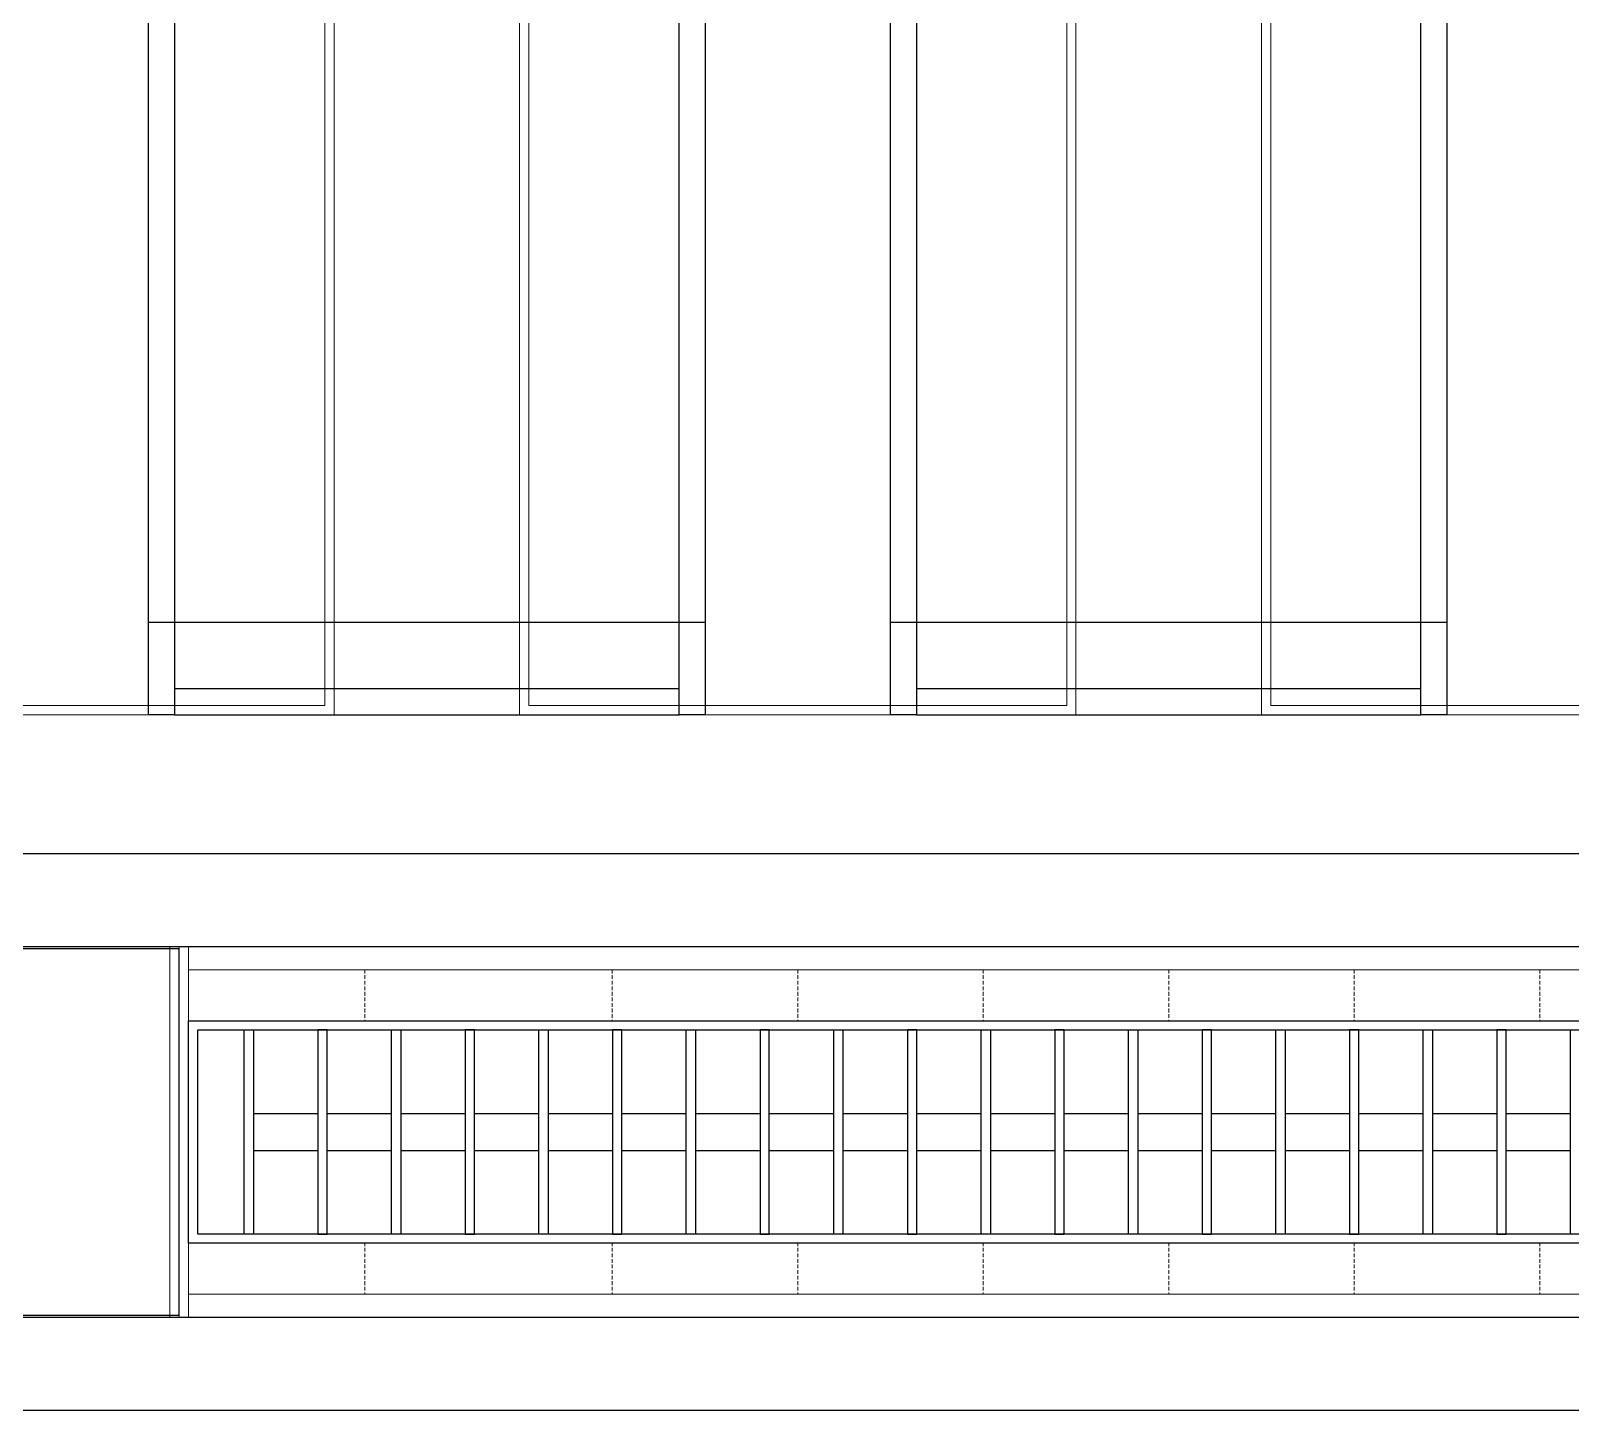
# Model space of a CAD drawing. Header units: millimetres. Extents: x 813027 to 1148939, y -931049 to -10.
# Drawn here: x 941926 to 942757, y -112135 to -111391 of the extents above; entities that cross this region are included whole.
import ezdxf
from ezdxf.enums import TextEntityAlignment as Align

# ---------------------------------------------------------------- set-up
doc = ezdxf.new("R2010")
doc.units = ezdxf.units.MM
doc.linetypes.add('DPA_Hidden 50', pattern=[3, 2, -1])
for name, color, linetype in [('000 - WIPEOUT', 250, 'Continuous'), ('001 - ASCESSORIES', 1, 'Continuous'), ('A04_TUBE SERIES', 2, 'Continuous'), ('A11_ALU.SOLID SHEET', 7, 'Continuous')]:
    doc.layers.add(name, color=color, linetype=linetype)
doc.layers.add('A-GLAZ-CURT', color=2, linetype='Continuous', lineweight=9)

# ---------------------------------------------------------------- blocks, each defined once
blk = doc.blocks.new('DPA_CP_Metal Ceiling Panel - Vertical Panel with Gap-23421479-4160 - LOWER PLATFORM LEVEL - REFLECTED CEILING GENERAL PLAN')
at = {"layer": 'A-GLAZ-CURT'}
for p, q in [((932996.33, -111761.78), (932996.33, -110786.78)), ((932996.33, -110786.78), (933296.33, -110786.78)), ((932996.33, -111761.78), (932996.33, -110786.78)), ((932996.33, -110786.78), (933296.33, -110786.78)), ((933296.33, -110786.78), (932996.33, -110786.78)), ((932996.33, -110786.78), (932996.33, -111761.78)), ((933296.33, -110786.78), (932996.33, -110786.78)), ((932996.33, -110786.78), (932996.33, -111761.78)), ((932996.33, -111761.78), (932996.33, -110786.78)), ((932996.33, -110786.78), (933296.33, -110786.78)), ((933296.33, -111761.78), (933296.33, -110786.78)), ((933296.33, -110786.78), (933296.33, -111761.78)), ((933296.33, -111761.78), (933296.33, -110786.78)), ((933296.33, -111761.78), (933296.33, -110786.78)), ((933296.33, -110786.78), (933296.33, -111761.78)), ((933001.33, -111756.78), (933001.33, -110791.78)), ((933001.33, -110791.78), (933291.33, -110791.78)), ((933291.33, -110791.78), (933291.33, -111756.78)), ((932996.33, -111761.78), (933296.33, -111761.78)), ((933296.33, -111761.78), (932996.33, -111761.78)), ((932996.33, -111761.78), (933296.33, -111761.78)), ((932996.33, -111761.78), (933296.33, -111761.78)), ((933296.33, -111761.78), (932996.33, -111761.78)), ((933001.33, -111756.78), (933291.33, -111756.78))]:
    blk.add_line(p, q, dxfattribs=at)
blk = doc.blocks.new('DPA_CP_Metal Ceiling Panel - Horizontal with Gap-20308794-4160 - LOWER PLATFORM LEVEL - REFLECTED CEILING GENERAL PLAN')
at = {"layer": 'A-GLAZ-CURT'}
for p, q in [((910201.33, -109924.28), (910201.33, -109649.28)), ((910201.33, -109649.28), (910512.83, -109649.28)), ((910201.33, -109924.28), (910201.33, -109649.28)), ((910201.33, -109649.28), (910512.83, -109649.28)), ((910512.83, -109649.28), (910201.33, -109649.28)), ((910201.33, -109649.28), (910201.33, -109924.28)), ((910512.83, -109649.28), (910201.33, -109649.28)), ((910201.33, -109649.28), (910201.33, -109924.28)), ((910201.33, -109924.28), (910201.33, -109649.28)), ((910201.33, -109649.28), (910512.83, -109649.28)), ((910512.83, -109924.28), (910512.83, -109649.28)), ((910512.83, -109649.28), (910512.83, -109924.28)), ((910512.83, -109924.28), (910512.83, -109649.28)), ((910512.83, -109924.28), (910512.83, -109649.28)), ((910512.83, -109649.28), (910512.83, -109924.28)), ((910206.33, -109919.28), (910206.33, -109654.28)), ((910206.33, -109654.28), (910507.83, -109654.28)), ((910507.83, -109654.28), (910507.83, -109919.28)), ((910201.33, -109924.28), (910512.83, -109924.28)), ((910512.83, -109924.28), (910201.33, -109924.28)), ((910201.33, -109924.28), (910512.83, -109924.28)), ((910201.33, -109924.28), (910512.83, -109924.28)), ((910512.83, -109924.28), (910201.33, -109924.28)), ((910206.33, -109919.28), (910507.83, -109919.28))]:
    blk.add_line(p, q, dxfattribs=at)
blk = doc.blocks.new('DPA_CP_Metal Ceiling Luminaire1 - Linear Luminaire 2-14739897-4160 - LOWER PLATFORM LEVEL - REFLECTED CEILING GENERAL PLAN')
at = {"layer": 'A-GLAZ-CURT'}
for p, q in [((901767.83, -114474.28), (901767.83, -114199.28)), ((901767.83, -114199.28), (903024.83, -114199.28)), ((901767.83, -114199.28), (901767.83, -114474.28)), ((903024.83, -114199.28), (901767.83, -114199.28)), ((901767.83, -114199.28), (903024.83, -114199.28)), ((901767.83, -114249.28), (901767.83, -114474.28)), ((901767.83, -114249.28), (903024.83, -114249.28)), ((901767.83, -114424.28), (903024.83, -114424.28)), ((903024.83, -114474.28), (901767.83, -114474.28)), ((903024.83, -114474.28), (901767.83, -114474.28)), ((901767.83, -114474.28), (903024.83, -114474.28))]:
    blk.add_line(p, q, dxfattribs=at)
at = {"layer": 'A-GLAZ-CURT', "linetype": 'DPA_Hidden 50'}
for p, q in [((901862.83, -114249.28), (901862.83, -114424.28)), ((901996.33, -114249.28), (901996.33, -114424.28)), ((902096.33, -114249.28), (902096.33, -114424.28)), ((902196.33, -114249.28), (902196.33, -114424.28)), ((902296.33, -114249.28), (902296.33, -114424.28)), ((902396.33, -114249.28), (902396.33, -114424.28)), ((902496.33, -114249.28), (902496.33, -114424.28))]:
    blk.add_line(p, q, dxfattribs=at)
blk = doc.blocks.new('C-2-PP21-AR-4160-01-B_20250829-084021_EXCL')
at = {"layer": 'A-GLAZ-CURT'}
for name, p in [('DPA_CP_Metal Ceiling Panel - Vertical Panel with Gap-23421479-4160 - LOWER PLATFORM LEVEL - REFLECTED CEILING GENERAL PLAN', (-1038296.33, 105341.78)), ('DPA_CP_Metal Ceiling Panel - Vertical Panel with Gap-23421479-4160 - LOWER PLATFORM LEVEL - REFLECTED CEILING GENERAL PLAN', (-1037896.33, 105341.78)), ('DPA_CP_Metal Ceiling Panel - Vertical Panel with Gap-23421479-4160 - LOWER PLATFORM LEVEL - REFLECTED CEILING GENERAL PLAN', (-1037496.33, 105341.78)), ('DPA_CP_Metal Ceiling Panel - Horizontal with Gap-20308794-4160 - LOWER PLATFORM LEVEL - REFLECTED CEILING GENERAL PLAN', (-1015596.33, 103141.78)), ('DPA_CP_Metal Ceiling Luminaire1 - Linear Luminaire 2-14739897-4160 - LOWER PLATFORM LEVEL - REFLECTED CEILING GENERAL PLAN', (-1006846.33, 107691.78))]:
    blk.add_blockref(name, p, dxfattribs=at)
blk = doc.blocks.new('*U485')
at = {"color": 1}
blk.add_wipeout([(628.5, -60), (-628.5, -60), (-628.5, 60), (628.5, 60)], dxfattribs=at).dxf.layer = '000 - WIPEOUT'
at = {"layer": '001 - ASCESSORIES', "color": 0}
blk.add_lwpolyline([(628.5, -60), (-628.5, -60), (-628.5, 60), (628.5, 60)], close=True, dxfattribs=at)
at = {"layer": '001 - ASCESSORIES'}
for points in [[(623.5, -55), (-623.5, -55), (-623.5, 55), (623.5, 55)], [(-593.5, -55), (-598.5, -55), (-598.5, 55), (-593.5, 55)], [(-558.77, -55), (-553.77, -55), (-553.77, 55), (-558.77, 55)], [(-514.03, -55), (-519.03, -55), (-519.03, 55), (-514.03, 55)], [(-479.3, -55), (-474.3, -55), (-474.3, 55), (-479.3, 55)], [(-434.57, -55), (-439.57, -55), (-439.57, 55), (-434.57, 55)], [(-399.83, -55), (-394.83, -55), (-394.83, 55), (-399.83, 55)], [(-355.1, -55), (-360.1, -55), (-360.1, 55), (-355.1, 55)], [(-320.37, -55), (-315.37, -55), (-315.37, 55), (-320.37, 55)], [(-275.63, -55), (-280.63, -55), (-280.63, 55), (-275.63, 55)], [(-240.9, -55), (-235.9, -55), (-235.9, 55), (-240.9, 55)], [(-196.17, -55), (-201.17, -55), (-201.17, 55), (-196.17, 55)], [(-161.43, -55), (-156.43, -55), (-156.43, 55), (-161.43, 55)], [(-116.7, -55), (-121.7, -55), (-121.7, 55), (-116.7, 55)], [(-81.97, -55), (-76.97, -55), (-76.97, 55), (-81.97, 55)], [(-37.23, -55), (-42.23, -55), (-42.23, 55), (-37.23, 55)], [(-2.5, -55), (2.5, -55), (2.5, 55), (-2.5, 55)], [(42.23, -55), (37.23, -55), (37.23, 55), (42.23, 55)], [(76.97, -55), (81.97, -55), (81.97, 55), (76.97, 55)], [(121.7, -55), (116.7, -55), (116.7, 55), (121.7, 55)]]:
    blk.add_lwpolyline(points, close=True, dxfattribs=at)
for points in [[(-593.5, 10), (-558.77, 10)], [(-553.77, 10), (-519.03, 10)], [(-514.03, 10), (-479.3, 10)], [(-474.3, 10), (-439.57, 10)], [(-434.57, 10), (-399.83, 10)], [(-394.83, 10), (-360.1, 10)], [(-355.1, 10), (-320.37, 10)], [(-315.37, 10), (-280.63, 10)], [(-275.63, 10), (-240.9, 10)], [(-235.9, 10), (-201.17, 10)], [(-196.17, 10), (-161.43, 10)], [(-156.43, 10), (-121.7, 10)], [(-116.7, 10), (-81.97, 10)], [(-76.97, 10), (-42.23, 10)], [(-37.23, 10), (-2.5, 10)], [(2.5, 10), (37.23, 10)], [(42.23, 10), (76.97, 10)], [(81.97, 10), (116.7, 10)], [(-593.5, -10), (-558.77, -10)], [(-553.77, -10), (-519.03, -10)], [(-514.03, -10), (-479.3, -10)], [(-474.3, -10), (-439.57, -10)], [(-434.57, -10), (-399.83, -10)], [(-394.83, -10), (-360.1, -10)], [(-355.1, -10), (-320.37, -10)], [(-315.37, -10), (-280.63, -10)], [(-275.63, -10), (-240.9, -10)], [(-235.9, -10), (-201.17, -10)], [(-196.17, -10), (-161.43, -10)], [(-156.43, -10), (-121.7, -10)], [(-116.7, -10), (-81.97, -10)], [(-76.97, -10), (-42.23, -10)], [(-37.23, -10), (-2.5, -10)], [(2.5, -10), (37.23, -10)], [(42.23, -10), (76.97, -10)], [(81.97, -10), (116.7, -10)]]:
    blk.add_lwpolyline(points, dxfattribs=at)
blk = doc.blocks.new('*U488')
at = {"layer": 'A11_ALU.SOLID SHEET', "color": 0}
blk.add_lwpolyline([(311.5, -98.8), (311.5, 98.8), (0, 98.8), (0, -98.8)], close=True, dxfattribs=at)
at = {"layer": 'Defpoints', "color": 250}
blk.add_point((0, 0), dxfattribs=at)
blk.add_text('AL.SHEET-HAT-TYPE-R', height=6, rotation=270, dxfattribs=at).set_placement((15, 0), align=Align.BOTTOM_CENTER)
blk = doc.blocks.new('*U492')
blk.add_attdef('EXTR.OVL-LENGTH_', (-25, -59.09), '', height=5)
blk.add_wipeout([(-25, 0), (25, 0), (25, 134900), (-25, 134900)]).dxf.layer = '000 - WIPEOUT'
at = {"layer": 'A04_TUBE SERIES', "color": 0}
blk.add_lwpolyline([(-25, 0), (25, 0), (25, 134900), (-25, 134900)], close=True, dxfattribs=at)
blk = doc.blocks.new('*U523')
for p, q in [((-437.8, -1950), (-437.8, -1650)), ((-437.8, -2350), (-437.8, -2050))]:
    blk.add_line(p, q)
at = {"layer": 'A11_ALU.SOLID SHEET', "color": 0}
for points in [[(-487.5, -1650), (487.5, -1650), (487.5, -1664), (-487.5, -1664)], [(-487.5, -1936), (-473.5, -1936), (-473.5, -1664), (-487.5, -1664)], [(-487.5, -1936), (487.5, -1936), (487.5, -1950), (-487.5, -1950)], [(-487.5, -2050), (487.5, -2050), (487.5, -2064), (-487.5, -2064)], [(-487.5, -2336), (-473.5, -2336), (-473.5, -2064), (-487.5, -2064)], [(-487.5, -2336), (487.5, -2336), (487.5, -2350), (-487.5, -2350)]]:
    blk.add_lwpolyline(points, close=True, dxfattribs=at)
blk = doc.blocks.new('C-2-PP21-AR-4160-01-B_20250829-084416_NEWCL')
at = {"rotation": 90}
blk.add_blockref('*U523', (-106750, -5932.5), dxfattribs=at)
for name, p in [('*U488', (-105395, -6645)), ('*U485', (-104450, -6645))]:
    blk.add_blockref(name, p)
at = {"rotation": 270}
for p in [(-154400, -6520), (-154400, -6770)]:
    blk.add_blockref('*U492', p, dxfattribs=at)

msp = doc.modelspace()

# ---------------------------------------------------------------- block references
msp.add_blockref('C-2-PP21-AR-4160-01-B_20250829-084021_EXCL', (1047090, -105340))

# ---------------------------------------------------------------- next in the draw order: block references
msp.add_blockref('C-2-PP21-AR-4160-01-B_20250829-084416_NEWCL', (1047090, -105340))

doc.saveas('drawing.dxf')
